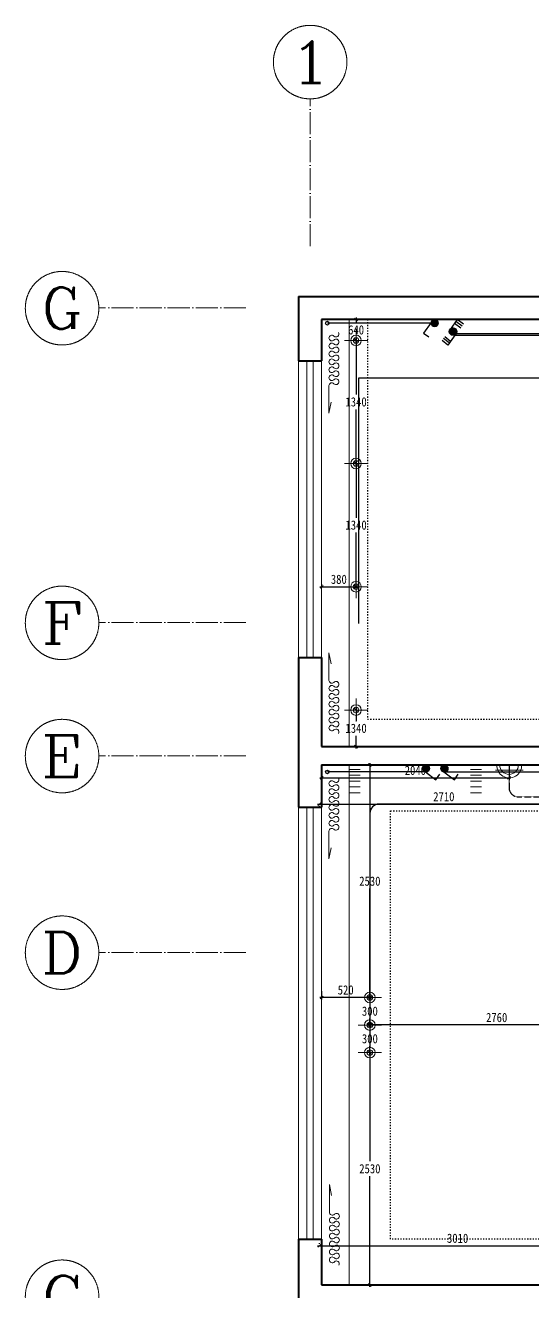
# Model space of a CAD drawing. Header units: millimetres. Extents: x -64529 to 3079702, y -28926 to 77119.
# Drawn here: x -38453 to -32931, y 39994 to 53778 of the extents above; entities that cross this region are included whole.
import ezdxf
from ezdxf.enums import TextEntityAlignment as Align

# ---------------------------------------------------------------- set-up
doc = ezdxf.new("R2010")
doc.units = ezdxf.units.MM
doc.header["$LTSCALE"] = 10
for name, pattern in [('ACAD_ISO03W100', [30, 12, -18]), ('ACAD_ISO04W100', [30.5, 24, -3, 0.5, -3]), ('DASH', [0.35, 0.25, -0.1])]:
    doc.linetypes.add(name, pattern=pattern)
doc.layers.get('0').update_dxf_attribs({"color": 255})
doc.layers.get('Defpoints').update_dxf_attribs({"color": 255})
for name, color, linetype, lineweight in [('1浅浅', 251, 'Continuous', 20), ('1灯位开关布线图', 1, 'Continuous', 30), ('1灯位开关布置图', 5, 'Continuous', 30), ('1灯具', 2, 'Continuous', 30), ('A__轴线', 3, 'ACAD_ISO04W100', 0), ('家具线', 52, 'Continuous', 15), ('灯具', 52, 'Continuous', 0)]:
    doc.layers.add(name, color=color, linetype=linetype, lineweight=lineweight)
for name, color, linetype in [('2323', 4, 'Continuous'), ('LAYER2', 8, 'Continuous'), ('图例及功率参数表', 252, 'Continuous'), ('家具细线', 38, 'Continuous')]:
    doc.layers.add(name, color=color, linetype=linetype)
doc.styles.add('_TCH_AXIS', font='COMPLEX', dxfattribs={"bigfont": 'GBCBIG'})
doc.styles.add('COMPLEX', font='COMPLEX')
doc.styles.add('夏建东', font='', dxfattribs={"width": 0.85})
doc.styles.get('夏建东').set_extended_font_data('SimSun')
doc.dimstyles.new('g', dxfattribs={"dimtxt": 100, "dimasz": 31, "dimexe": 21, "dimexo": 30, "dimgap": 31, "dimtad": 1, "dimtih": 1, "dimtoh": 1, "dimdec": 0, "dimrnd": 10, "dimdsep": 46, "dimtxsty": '夏建东', "dimblk": 'OBLIQUE', "dimcen": 2.5, "dimdle": 21, "dimclrd": 5, "dimclre": 5, "dimclrt": 5, "dimadec": 0, "dimazin": 0, "dimtfac": 1, "dimtdec": 0, "dimtmove": 2, "dimatfit": 3, "dimldrblk": 'DOT', "dimfxl": 300, "dimlwd": -1, "dimlwe": -1, "dimarcsym": 1})
pattern_1 = [(180, (-238583.89, 30755.78), (-1e-14, -63.5), [])]

# ---------------------------------------------------------------- blocks, each defined once
blk = doc.blocks.new('20180504.162427')
h = blk.add_hatch(color=7)
h.dxf.hatch_style = 1
edge = h.paths.add_edge_path()
edge.add_arc((39, 39), 38.5, 0, 360)
at = {"color": 7}
for p, q in [((76, 31), (160, 147)), ((160, 147), (101, 187))]:
    blk.add_line(p, q, dxfattribs=at)
blk.add_circle((39, 39), 38.5, dxfattribs=at)
blk = doc.blocks.new('三联双控')
at = {"layer": '2323', "color": 0}
for p, q in [((88362, 76505), (88446, 76592)), ((88420, 76564), (88464, 76516)), ((88432, 76575), (88477, 76528)), ((88446, 76592), (88491, 76545)), ((88283, 76428), (88332, 76379)), ((88299, 76445), (88348, 76395)), ((88312, 76461), (88361, 76411)), ((88332, 76379), (88408, 76457))]:
    blk.add_line(p, q, dxfattribs=at)
blk.add_circle((88384, 76480), 33.4, dxfattribs=at)
at = {"layer": 'LAYER2', "color": 0, "ltscale": 20}
for p, q in [((88351, 76483), (88381, 76514)), ((88352, 76471), (88393, 76512)), ((88356, 76462), (88402, 76508)), ((88362, 76455), (88409, 76502)), ((88370, 76450), (88414, 76494)), ((88380, 76447), (88417, 76484)), ((88395, 76449), (88416, 76469))]:
    blk.add_line(p, q, dxfattribs=at)
blk = doc.blocks.new('_Oblique')
at = {"color": 0, "linetype": 'ByBlock', "lineweight": -2}
blk.add_line((-0.5, -0.5), (0.5, 0.5), dxfattribs=at)
blk = doc.blocks.new('*D354')
at = {"layer": '1灯位开关布置图', "color": 5}
for p, q in [((-34853, 50598), (-34853, 50544)), ((-34829, 50577), (-34874, 50577)), ((-34883, 50348), (-34874, 50348)), ((-34853, 50327), (-34853, 50382))]:
    blk.add_line(p, q, dxfattribs=at)
at = {"layer": 'Defpoints', "color": 0, "lineweight": 30}
for p in [(-34799, 50577), (-34853, 50348), (-34853, 50348)]:
    blk.add_point(p, dxfattribs=at)
at = {"layer": '1灯位开关布置图', "color": 5, "xscale": 31, "yscale": 31, "zscale": 31}
for p, rotation in [((-34853, 50577), 90), ((-34853, 50348), 270)]:
    blk.add_blockref('_Oblique', p, dxfattribs=dict(at, rotation=rotation))
at = {"layer": '1灯位开关布置图', "color": 5, "insert": (-34853, 50463), "char_height": 100, "attachment_point": 5, "style": '夏建东'}
blk.add_mtext('640', dxfattribs=at)
blk = doc.blocks.new('_Dot')
at = {"color": 0, "linetype": 'ByBlock', "lineweight": -2}
blk.add_line((-0.5, 0), (-1, 0), dxfattribs=at)
at = {"color": 0, "linetype": 'ByBlock', "const_width": 0.5}
blk.add_lwpolyline([(-0.25, 0, 1), (0.25, 0, 1)], format="xyb", close=True, dxfattribs=at)
blk = doc.blocks.new('*D355')
at = {"layer": '1灯位开关布置图', "color": 5}
for p, q in [((-34853, 50369), (-34853, 49760)), ((-34823, 50348), (-34832, 50348)), ((-34853, 48988), (-34853, 49598)), ((-34883, 49009), (-34874, 49009))]:
    blk.add_line(p, q, dxfattribs=at)
at = {"layer": 'Defpoints', "color": 0, "lineweight": 30}
for p in [(-34853, 50348), (-34853, 49009), (-34853, 49009)]:
    blk.add_point(p, dxfattribs=at)
at = {"layer": '1灯位开关布置图', "color": 5, "xscale": 31, "yscale": 31, "zscale": 31}
for p, rotation in [((-34853, 50348), 90), ((-34853, 49009), 270)]:
    blk.add_blockref('_Oblique', p, dxfattribs=dict(at, rotation=rotation))
at = {"layer": '1灯位开关布置图', "color": 5, "insert": (-34853, 49679), "char_height": 100, "attachment_point": 5, "style": '夏建东'}
blk.add_mtext('1340', dxfattribs=at)
blk = doc.blocks.new('*D356')
at = {"layer": '1灯位开关布置图', "color": 5, "ltscale": 0.1}
for p, q in [((-34883, 49009), (-34874, 49009)), ((-34853, 49030), (-34853, 48419)), ((-34853, 47646), (-34853, 48257)), ((-34883, 47667), (-34874, 47667))]:
    blk.add_line(p, q, dxfattribs=at)
at = {"layer": 'Defpoints', "color": 0, "lineweight": 30, "ltscale": 0.1}
for p in [(-34853, 49009), (-34853, 47667), (-34853, 47667)]:
    blk.add_point(p, dxfattribs=at)
at = {"layer": '1灯位开关布置图', "color": 5, "ltscale": 0.1, "xscale": 31, "yscale": 31, "zscale": 31}
for p, rotation in [((-34853, 49009), 90), ((-34853, 47667), 270)]:
    blk.add_blockref('_Oblique', p, dxfattribs=dict(at, rotation=rotation))
at = {"layer": '1灯位开关布置图', "color": 5, "ltscale": 0.1, "insert": (-34853, 48338), "char_height": 100, "attachment_point": 5, "style": '夏建东'}
blk.add_mtext('1340', dxfattribs=at)
blk = doc.blocks.new('*D357')
at = {"layer": '1灯位开关布置图', "color": 5}
for p, q in [((-34883, 46326), (-34874, 46326)), ((-34853, 46347), (-34853, 46207)), ((-34853, 45906), (-34853, 46045)), ((-34708, 45927), (-34874, 45927))]:
    blk.add_line(p, q, dxfattribs=at)
at = {"layer": 'Defpoints', "color": 0, "lineweight": 30}
for p in [(-34853, 46326), (-34853, 45927), (-34678, 45927)]:
    blk.add_point(p, dxfattribs=at)
at = {"layer": '1灯位开关布置图', "color": 5, "xscale": 31, "yscale": 31, "zscale": 31}
for p, rotation in [((-34853, 46326), 90), ((-34853, 45927), 270)]:
    blk.add_blockref('_Oblique', p, dxfattribs=dict(at, rotation=rotation))
at = {"layer": '1灯位开关布置图', "color": 5, "insert": (-34853, 46126), "char_height": 100, "attachment_point": 5, "style": '夏建东'}
blk.add_mtext('1340', dxfattribs=at)
blk = doc.blocks.new('*D358')
at = {"layer": '1灯位开关布置图', "color": 5}
for p, q in [((-35228, 47697), (-35228, 47688)), ((-35249, 47667), (-34832, 47667)), ((-34853, 47637), (-34853, 47646))]:
    blk.add_line(p, q, dxfattribs=at)
at = {"layer": 'Defpoints', "color": 0, "lineweight": 30}
for p in [(-35228, 47667), (-34853, 47667), (-34853, 47667)]:
    blk.add_point(p, dxfattribs=at)
at = {"layer": '1灯位开关布置图', "color": 5, "xscale": 31, "yscale": 31, "zscale": 31, "rotation": 180}
blk.add_blockref('_Oblique', (-35228, 47667), dxfattribs=at)
at = {"layer": '1灯位开关布置图', "color": 5, "xscale": 31, "yscale": 31, "zscale": 31}
blk.add_blockref('_Oblique', (-34853, 47667), dxfattribs=at)
at = {"layer": '1灯位开关布置图', "color": 5, "insert": (-35041, 47748), "char_height": 100, "attachment_point": 5, "style": '夏建东'}
blk.add_mtext('380', dxfattribs=at)
blk = doc.blocks.new('*D407')
at = {"layer": '1灯位开关布置图', "color": 5}
for p, q in [((-35228, 45697), (-35228, 45566)), ((-33188, 45697), (-33188, 45566)), ((-35249, 45587), (-33167, 45587))]:
    blk.add_line(p, q, dxfattribs=at)
at = {"layer": 'Defpoints', "color": 0, "lineweight": 30}
for p in [(-35228, 45727), (-33188, 45727), (-33188, 45587)]:
    blk.add_point(p, dxfattribs=at)
at = {"layer": '1灯位开关布置图', "color": 5, "xscale": 31, "yscale": 31, "zscale": 31, "rotation": 180}
blk.add_blockref('_Oblique', (-35228, 45587), dxfattribs=at)
at = {"layer": '1灯位开关布置图', "color": 5, "xscale": 31, "yscale": 31, "zscale": 31}
blk.add_blockref('_Oblique', (-33188, 45587), dxfattribs=at)
at = {"layer": '1灯位开关布置图', "color": 5, "insert": (-34208, 45668), "char_height": 100, "attachment_point": 5, "style": '夏建东'}
blk.add_mtext('2040', dxfattribs=at)
blk = doc.blocks.new('*D409')
at = {"layer": '1灯位开关布置图', "color": 5}
for p, q in [((-34618, 45727), (-34724, 45727)), ((-34703, 45748), (-34703, 44543)), ((-34703, 43176), (-34703, 44381)), ((-34673, 43197), (-34682, 43197))]:
    blk.add_line(p, q, dxfattribs=at)
at = {"layer": 'Defpoints', "color": 0, "lineweight": 30}
for p in [(-34588, 45727), (-34703, 43197), (-34703, 43197)]:
    blk.add_point(p, dxfattribs=at)
at = {"layer": '1灯位开关布置图', "color": 5, "xscale": 31, "yscale": 31, "zscale": 31}
for p, rotation in [((-34703, 45727), 90), ((-34703, 43197), 270)]:
    blk.add_blockref('_Oblique', p, dxfattribs=dict(at, rotation=rotation))
at = {"layer": '1灯位开关布置图', "color": 5, "insert": (-34703, 44462), "char_height": 100, "attachment_point": 5, "style": '夏建东'}
blk.add_mtext('2530', dxfattribs=at)
blk = doc.blocks.new('*D410')
at = {"layer": '1灯位开关布置图', "color": 5}
for p, q in [((-34703, 43218), (-34703, 43128)), ((-34673, 43197), (-34682, 43197)), ((-34703, 42876), (-34703, 42966)), ((-34673, 42897), (-34682, 42897))]:
    blk.add_line(p, q, dxfattribs=at)
at = {"layer": 'Defpoints', "color": 0, "lineweight": 30}
for p in [(-34703, 43197), (-34703, 42897), (-34703, 42897)]:
    blk.add_point(p, dxfattribs=at)
at = {"layer": '1灯位开关布置图', "color": 5, "xscale": 31, "yscale": 31, "zscale": 31}
for p, rotation in [((-34703, 43197), 90), ((-34703, 42897), 270)]:
    blk.add_blockref('_Oblique', p, dxfattribs=dict(at, rotation=rotation))
at = {"layer": '1灯位开关布置图', "color": 5, "insert": (-34703, 43047), "char_height": 100, "attachment_point": 5, "style": '夏建东'}
blk.add_mtext('300', dxfattribs=at)
blk = doc.blocks.new('*D411')
at = {"layer": '1灯位开关布置图', "color": 5}
for p, q in [((-34703, 42918), (-34703, 42828)), ((-34673, 42897), (-34682, 42897)), ((-34703, 42576), (-34703, 42666)), ((-34673, 42597), (-34682, 42597))]:
    blk.add_line(p, q, dxfattribs=at)
at = {"layer": 'Defpoints', "color": 0, "lineweight": 30}
for p in [(-34703, 42897), (-34703, 42597), (-34703, 42597)]:
    blk.add_point(p, dxfattribs=at)
at = {"layer": '1灯位开关布置图', "color": 5, "xscale": 31, "yscale": 31, "zscale": 31}
for p, rotation in [((-34703, 42897), 90), ((-34703, 42597), 270)]:
    blk.add_blockref('_Oblique', p, dxfattribs=dict(at, rotation=rotation))
at = {"layer": '1灯位开关布置图', "color": 5, "insert": (-34703, 42747), "char_height": 100, "attachment_point": 5, "style": '夏建东'}
blk.add_mtext('300', dxfattribs=at)
blk = doc.blocks.new('*D412')
at = {"layer": '1灯位开关布置图', "color": 5}
for p, q in [((-34733, 42597), (-34724, 42597)), ((-34703, 42618), (-34703, 41413)), ((-34703, 40046), (-34703, 41251)), ((-34567, 40067), (-34724, 40067))]:
    blk.add_line(p, q, dxfattribs=at)
at = {"layer": 'Defpoints', "color": 0, "lineweight": 30}
for p in [(-34703, 42597), (-34703, 40067), (-34537, 40067)]:
    blk.add_point(p, dxfattribs=at)
at = {"layer": '1灯位开关布置图', "color": 5, "xscale": 31, "yscale": 31, "zscale": 31}
for p, rotation in [((-34703, 42597), 90), ((-34703, 40067), 270)]:
    blk.add_blockref('_Oblique', p, dxfattribs=dict(at, rotation=rotation))
at = {"layer": '1灯位开关布置图', "color": 5, "insert": (-34703, 41332), "char_height": 100, "attachment_point": 5, "style": '夏建东'}
blk.add_mtext('2530', dxfattribs=at)
blk = doc.blocks.new('*D413')
at = {"layer": '1灯位开关布置图', "color": 5}
for p, q in [((-34682, 43197), (-35249, 43197)), ((-35228, 43267), (-35228, 43176)), ((-34703, 43227), (-34703, 43218))]:
    blk.add_line(p, q, dxfattribs=at)
at = {"layer": 'Defpoints', "color": 0, "lineweight": 30}
for p in [(-35228, 43297), (-35228, 43197), (-34703, 43197)]:
    blk.add_point(p, dxfattribs=at)
at = {"layer": '1灯位开关布置图', "color": 5, "xscale": 31, "yscale": 31, "zscale": 31, "rotation": 180}
blk.add_blockref('_Oblique', (-35228, 43197), dxfattribs=at)
at = {"layer": '1灯位开关布置图', "color": 5, "xscale": 31, "yscale": 31, "zscale": 31}
blk.add_blockref('_Oblique', (-34703, 43197), dxfattribs=at)
at = {"layer": '1灯位开关布置图', "color": 5, "insert": (-34966, 43278), "char_height": 100, "attachment_point": 5, "style": '夏建东'}
blk.add_mtext('520', dxfattribs=at)
blk = doc.blocks.new('*D417')
at = {"layer": '1灯位开关布置图', "color": 5}
for p, q in [((-35274, 45301), (-32522, 45301)), ((-35253, 45283), (-35253, 45280)), ((-32543, 45331), (-32543, 45322))]:
    blk.add_line(p, q, dxfattribs=at)
at = {"layer": 'Defpoints', "color": 0, "lineweight": 30}
for p in [(-35253, 45313), (-32543, 45301), (-32543, 45301)]:
    blk.add_point(p, dxfattribs=at)
at = {"layer": '1灯位开关布置图', "color": 5, "xscale": 31, "yscale": 31, "zscale": 31, "rotation": 180}
blk.add_blockref('_Oblique', (-35253, 45301), dxfattribs=at)
at = {"layer": '1灯位开关布置图', "color": 5, "xscale": 31, "yscale": 31, "zscale": 31}
blk.add_blockref('_Oblique', (-32543, 45301), dxfattribs=at)
at = {"layer": '1灯位开关布置图', "color": 5, "insert": (-33898, 45382), "char_height": 100, "attachment_point": 5, "style": '夏建东'}
blk.add_mtext('2710', dxfattribs=at)
blk = doc.blocks.new('*D429')
at = {"layer": '1灯位开关布置图', "color": 5}
for p, q in [((-35274, 40494), (-32222, 40494)), ((-35253, 40523), (-35253, 40515)), ((-32243, 40512), (-32243, 40473))]:
    blk.add_line(p, q, dxfattribs=at)
at = {"layer": 'Defpoints', "color": 0, "lineweight": 30}
for p in [(-32243, 40542), (-35253, 40493), (-32243, 40494)]:
    blk.add_point(p, dxfattribs=at)
at = {"layer": '1灯位开关布置图', "color": 5, "xscale": 31, "yscale": 31, "zscale": 31, "rotation": 180}
blk.add_blockref('_Oblique', (-35253, 40494), dxfattribs=at)
at = {"layer": '1灯位开关布置图', "color": 5, "xscale": 31, "yscale": 31, "zscale": 31}
blk.add_blockref('_Oblique', (-32243, 40494), dxfattribs=at)
at = {"layer": '1灯位开关布置图', "color": 5, "insert": (-33748, 40575), "char_height": 100, "attachment_point": 5, "style": '夏建东'}
blk.add_mtext('3010', dxfattribs=at)
blk = doc.blocks.new('*D481')
at = {"layer": '1灯位开关布置图', "color": 5, "transparency": 16777216}
for p, q in [((-31922, 42897), (-34724, 42897)), ((-34703, 42967), (-34703, 42876)), ((-31943, 42897), (-31943, 42918))]:
    blk.add_line(p, q, dxfattribs=at)
at = {"layer": 'Defpoints', "color": 0, "linetype": 'Continuous', "lineweight": 30, "transparency": 16777216}
for p in [(-34703, 42997), (-34703, 42897), (-31943, 42897)]:
    blk.add_point(p, dxfattribs=at)
at = {"layer": '1灯位开关布置图', "color": 5, "linetype": 'Continuous', "transparency": 16777216, "xscale": 31, "yscale": 31, "zscale": 31, "rotation": 180}
blk.add_blockref('_Oblique', (-34703, 42897), dxfattribs=at)
at = {"layer": '1灯位开关布置图', "color": 5, "linetype": 'Continuous', "transparency": 16777216, "xscale": 31, "yscale": 31, "zscale": 31}
blk.add_blockref('_Oblique', (-31943, 42897), dxfattribs=at)
at = {"layer": '1灯位开关布置图', "color": 5, "linetype": 'Continuous', "lineweight": 30, "transparency": 16777216, "insert": (-33323, 42978), "char_height": 100, "attachment_point": 5, "style": '夏建东'}
blk.add_mtext('2760', dxfattribs=at)
blk = doc.blocks.new('_AXISO')
blk.add_circle((0, 0), 0.5)
at = {"style": 'COMPLEX', "width": 1.041667}
blk.add_attdef('A', text='', height=0.56, rotation=360, dxfattribs=at).set_placement((0.74875, -0.28), (1.24875, -0.28), align=Align.FIT)
blk = doc.blocks.new('20180421.144813')
at = {"layer": 'A__轴线'}
for p, q in [((3100, 18863), (3100, 20468)), ((2399, 18192), (800, 18192)), ((2399, 14767), (800, 14767)), ((2399, 13317), (800, 13317)), ((2399, 11177), (800, 11177))]:
    blk.add_line(p, q, dxfattribs=at)
ref = blk.add_blockref('_AXISO', (3100, 20868), dxfattribs=dict(at, xscale=800, yscale=800, zscale=800, rotation=179.9999965934954))
ref.add_attrib('A', '1', dxfattribs={"color": 7, "height": 453, "rotation": 360, "style": '_TCH_AXIS', "width": 2.333333}).set_placement((2873, 20642), (3326, 20642), align=Align.FIT)
ref = blk.add_blockref('_AXISO', (400, 18189), dxfattribs=dict(at, xscale=-800, yscale=800, zscale=800))
ref.add_attrib('A', 'G', dxfattribs={"color": 7, "height": 453, "style": '_TCH_AXIS', "width": 1.166667}).set_placement((174, 17963), (626, 17963), align=Align.FIT)
ref = blk.add_blockref('_AXISO', (400, 14764), dxfattribs=dict(at, xscale=-800, yscale=800, zscale=800))
ref.add_attrib('A', 'F', dxfattribs={"color": 7, "height": 453, "style": '_TCH_AXIS', "width": 1.3125}).set_placement((174, 14538), (626, 14538), align=Align.FIT)
ref = blk.add_blockref('_AXISO', (400, 13314), dxfattribs=dict(at, xscale=-800, yscale=800, zscale=800))
ref.add_attrib('A', 'E', dxfattribs={"color": 7, "height": 453, "style": '_TCH_AXIS', "width": 1.3125}).set_placement((174, 13088), (626, 13088), align=Align.FIT)
ref = blk.add_blockref('_AXISO', (400, 11174), dxfattribs=dict(at, xscale=-800, yscale=800, zscale=800))
ref.add_attrib('A', 'D', dxfattribs={"color": 7, "height": 453, "style": '_TCH_AXIS', "width": 1.235294}).set_placement((174, 10948), (626, 10948), align=Align.FIT)
ref = blk.add_blockref('_AXISO', (400, 7429), dxfattribs=dict(at, xscale=-800, yscale=800, zscale=800))
ref.add_attrib('A', 'C', dxfattribs={"color": 7, "height": 453, "style": '_TCH_AXIS', "width": 1.4}).set_placement((174, 7203), (626, 7203), align=Align.FIT)
blk = doc.blocks.new('3e344fc')
at = {"layer": '图例及功率参数表', "color": 2, "lineweight": 0}
for p, q in [((789284, 16828), (789284, 16576)), ((789157, 16702), (789410, 16702))]:
    blk.add_line(p, q, dxfattribs=at)
blk.add_circle((789284, 16702), 30.4, dxfattribs=at)
at = {"layer": '灯具', "color": 2, "lineweight": 0}
blk.add_circle((789284, 16702), 57.7, dxfattribs=at)
blk = doc.blocks.new('20170331.15573347')
at = {"layer": '家具线', "color": 2, "lineweight": 15}
blk.add_arc((151, 237), 135, 177.57, 2.43, dxfattribs=at)
at = {"layer": '家具细线', "color": 2, "lineweight": 5}
for p, q in [((300, 242), (-3, 242)), ((303, 185, 5187), (0, 185, 5187)), ((149, 242), (149, 0))]:
    blk.add_line(p, q, dxfattribs=at)
blk.add_arc((149, 242), 102, 180, 0, dxfattribs=at)

msp = doc.modelspace()

# ---------------------------------------------------------------- hatches: boundary and pattern name
at = {"layer": '1浅浅', "lineweight": 0}
h = msp.add_hatch(dxfattribs=at)
h.set_pattern_fill('ANSI31', color=256, scale=20, angle=135, style=0)
h.set_pattern_definition(pattern_1)
h.paths.add_polyline_path([(-34808.3, 45727.2), (-34928.3, 45727.2), (-34928.3, 45377.2), (-34808.3, 45377.2)])
h = msp.add_hatch(dxfattribs=at)
h.set_pattern_fill('ANSI31', color=256, scale=20, angle=135, style=0)
h.set_pattern_definition(pattern_1)
h.paths.add_polyline_path([(-33608.3, 45727.2), (-33488.3, 45727.2), (-33488.3, 45377.2), (-33608.3, 45377.2)])

# ---------------------------------------------------------------- linework, layer by layer
at = {"layer": '1浅浅', "lineweight": 40}
for p, q in [((-35478.3, 50827.2), (-17498.3, 50827.2)), ((-35478.3, 50827.2), (-35478.3, 50127.2)), ((-35228.3, 50577.2), (-35228.3, 50127.2)), ((-26628.3, 50577.2), (-35228.3, 50577.2)), ((-35478.3, 50127.2), (-35228.3, 50127.2)), ((-35478.3, 46897.2), (-35228.3, 46897.2)), ((-35478.3, 46897.2), (-35478.3, 45267.2)), ((-35228.3, 46897.2), (-35228.3, 45927.2)), ((-35228.3, 45927.2), (-29458.3, 45927.2)), ((-35228.3, 45727.2), (-29458.3, 45727.2)), ((-35228.3, 45727.2), (-35228.3, 45267.2)), ((-35478.3, 45267.2), (-35228.3, 45267.2)), ((-35478.3, 40567.2), (-35228.3, 40567.2)), ((-35478.3, 40567.2), (-35478.3, 39387.2)), ((-35228.3, 40567.2), (-35228.3, 40067.2)), ((-35228.3, 40067.2), (-29458.3, 40067.2))]:
    msp.add_line(p, q, dxfattribs=at)
at = {"layer": '1浅浅', "ltscale": 0.5}
for p, q in [((-34928.3, 45927.2), (-34928.3, 50577.2)), ((-34928.3, 40067.2), (-34928.3, 45727.2))]:
    msp.add_line(p, q, dxfattribs=at)
at = {"layer": '1浅浅', "lineweight": 15}
for p, q in [((-35478.3, 46897.2), (-35478.3, 50127.2)), ((-35388.3, 46897.2), (-35388.3, 50127.2)), ((-35318.3, 46897.2), (-35318.3, 50127.2)), ((-35228.3, 46897.2), (-35228.3, 50127.2)), ((-35478.3, 40567.2), (-35478.3, 45267.2)), ((-35388.3, 40567.2), (-35388.3, 45267.2)), ((-35318.3, 40567.2), (-35318.3, 45267.2)), ((-35228.3, 40567.2), (-35228.3, 45267.2))]:
    msp.add_line(p, q, dxfattribs=at)
at = {"layer": '1浅浅', "ltscale": 0.5}
for points in [[(-35044.1, 50433.7, -0.8923786), (-35093.8, 50396.2, 2.5), (-35093.8, 50353, -2.5), (-35093.8, 50309.8, 0.677033), (-35147.8, 50288.2, 0.677033), (-35093.8, 50266.6, -2.5), (-35093.8, 50223.4, 2.5), (-35093.8, 50180.2, -2.5), (-35093.8, 50137, 2.5), (-35093.8, 50093.8, -2.5), (-35093.8, 50050.6, 2.5), (-35093.8, 50007.4, -2.5), (-35093.8, 49964.2, 2.5), (-35093.8, 49921, -2.5), (-35093.8, 49877.8, 0.677033), (-35147.8, 49856.2), (-35147.8, 49555.9), (-35125.9, 49675.6)], [(-35044.1, 46070.8, 0.8923786), (-35093.8, 46108.3, -2.5), (-35093.8, 46151.5, 2.5), (-35093.8, 46194.7, -0.677033), (-35147.8, 46216.3, -0.677033), (-35093.8, 46237.9, 2.5), (-35093.8, 46281.1, -2.5), (-35093.8, 46324.3, 2.5), (-35093.8, 46367.5, -2.5), (-35093.8, 46410.7, 2.5), (-35093.8, 46453.9, -2.5), (-35093.8, 46497.1, 2.5), (-35093.8, 46540.3, -2.5), (-35093.8, 46583.5, 2.5), (-35093.8, 46626.7, -0.677033), (-35147.8, 46648.3), (-35147.8, 46948.6), (-35125.9, 46828.9)], [(-35044.1, 45583.7, -0.8923786), (-35093.8, 45546.2, 2.5), (-35093.8, 45503, -2.5), (-35093.8, 45459.8, 0.677033), (-35147.8, 45438.2, 0.677033), (-35093.8, 45416.6, -2.5), (-35093.8, 45373.4, 2.5), (-35093.8, 45330.2, -2.5), (-35093.8, 45287, 2.5), (-35093.8, 45243.8, -2.5), (-35093.8, 45200.6, 2.5), (-35093.8, 45157.4, -2.5), (-35093.8, 45114.2, 2.5), (-35093.8, 45071, -2.5), (-35093.8, 45027.8, 0.677033), (-35147.8, 45006.2), (-35147.8, 44705.9), (-35125.9, 44825.6)], [(-35039.3, 40281.3, 0.8923786), (-35088.9, 40318.9, -2.5), (-35088.9, 40362.1, 2.5), (-35088.9, 40405.3, -0.677033), (-35142.9, 40426.9, -0.677033), (-35088.9, 40448.5, 2.5), (-35088.9, 40491.7, -2.5), (-35088.9, 40534.9, 2.5), (-35088.9, 40578.1, -2.5), (-35088.9, 40621.3, 2.5), (-35088.9, 40664.5, -2.5), (-35088.9, 40707.7, 2.5), (-35088.9, 40750.9, -2.5), (-35088.9, 40794.1, 2.5), (-35088.9, 40837.3, -0.677033), (-35142.9, 40858.9), (-35142.9, 41159.2), (-35121.1, 41039.5)]]:
    msp.add_lwpolyline(points, format="xyb", dxfattribs=at)
at = {"layer": '1灯位开关布线图', "linetype": 'Continuous', "lineweight": 30}
for points in [[(-33997.4, 50536.4), (-35165.9, 50536.4)], [(-30262.6, 49936.6), (-34828.2, 49936.6)], [(-34828.2, 49936.6), (-34828.2, 47265.6)], [(-34098.9, 45650.9), (-35165.9, 45650.9)], [(-33898.9, 45650.9), (-31298.3, 45650.9)]]:
    msp.add_lwpolyline(points, dxfattribs=at)
for points in [[(-33788.2, 50424.8), (-29879.4, 50424.8, -0.4142136), (-29759.4, 50304.8), (-29759.4, 46212.9, 0.4142136), (-29659.4, 46112.9), (-29593.1, 46112.9)], [(-33788.2, 50404.8), (-29879.4, 50404.8, -0.4142136), (-29779.4, 50304.8), (-29779.4, 46192.9, 0.4142136), (-29679.4, 46092.9), (-29593.1, 46092.9)], [(-32242.9, 40493.9), (-25953.3, 40493.9, 0.4142136), (-25853.3, 40593.9), (-25853.3, 45200.9, 0.4142136), (-25953.3, 45300.9), (-34603.3, 45300.9, 0.4142136), (-34703.3, 45200.9), (-34703.3, 42647.5)]]:
    msp.add_lwpolyline(points, format="xyb", dxfattribs=at)
at = {"layer": '1灯位开关布线图', "color": 6, "linetype": 'DASH', "lineweight": 30}
msp.add_lwpolyline([(-33188.3, 45727.2), (-33188.3, 45481, 0.4142136), (-33088.3, 45381), (-32242.9, 45381)], format="xyb", dxfattribs=at)
at = {"layer": '1灯位开关布线图', "linetype": 'Continuous', "lineweight": 30}
for centre in [(-35165.9, 50536.4), (-35165.9, 45650.9)]:
    msp.add_circle(centre, 20, dxfattribs=at)
at = {"layer": '1灯具', "color": 2, "linetype": 'ACAD_ISO03W100', "ltscale": 0.1, "true_color": 0xf1eb1f}
for p, q in [((-34728.2, 50577.2), (-34728.2, 46227.2)), ((-34728.2, 46227.2), (-30228.3, 46227.2))]:
    msp.add_line(p, q, dxfattribs=at)
at = {"layer": '1灯具', "linetype": 'ACAD_ISO03W100', "ltscale": 0.1}
msp.add_lwpolyline([(-34478.2, 45227.4), (-29408.2, 45227.4), (-29408.2, 40567.4), (-34478.2, 40567.4)], close=True, dxfattribs=at)

# ---------------------------------------------------------------- block references
at = {"layer": '1浅浅'}
msp.add_blockref('20180421.144813', (-38452.8, 32510.2), dxfattribs=at)
at = {"layer": '1灯位开关布线图', "linetype": 'Continuous', "lineweight": 30}
for p, rotation in [((-33958.9, 50574.9), 180), ((-34130.3, 45727.2), 270), ((-34130.3, 45727.2), 270), ((-33930.3, 45727.2), 270)]:
    msp.add_blockref('20180504.162427', p, dxfattribs=dict(at, rotation=rotation))
at = {"layer": '1灯位开关布线图', "color": 7, "xscale": 1.228789529092331, "yscale": 1.228789529090136, "zscale": 1.228789529089928, "rotation": 188.0933323997296}
msp.add_blockref('三联双控', (60495.5, 158777.1), dxfattribs=at)
at = {"layer": '1灯位开关布线图', "color": 255, "rotation": 270}
msp.add_blockref('20180504.162427', (-33930.3, 45727.2), dxfattribs=at)
at = {"layer": '1灯具', "color": 2, "lineweight": 0, "xscale": -1}
for p in [(754430.4, 33646.4), (754430.4, 32307), (754430.4, 30965.4)]:
    msp.add_blockref('3e344fc', p, dxfattribs=at)
at = {"layer": '1灯具', "color": 2, "lineweight": 0, "rotation": 180}
msp.add_blockref('3e344fc', (754430.4, 63027.3), dxfattribs=at)
at = {"layer": '1灯具', "color": 251, "lineweight": 0}
msp.add_blockref('20170331.15573347', (-33336.8, 45484.9), dxfattribs=at)
at = {"layer": '1灯具', "lineweight": 0, "xscale": -1, "rotation": 180}
for p in [(-823986.9, 59898.6), (-823986.9, 59598.6), (-823986.9, 59298.6)]:
    msp.add_blockref('3e344fc', p, dxfattribs=at)

# ---------------------------------------------------------------- dimensions: what is measured, and where the dimension line sits
at = {"layer": '1灯位开关布置图'}
for base, p1, p2, text, picture, middle in [((-34853.2, 50348.2), (-34798.6, 50577.2), (-34853.2, 50348.2), '640', '*D354', (-34853.2, 50462.7)), ((-34853.2, 49008.8), (-34853.2, 50348.2), (-34853.2, 49008.8), '1340', '*D355', (-34853.2, 49678.5)), ((-34853.2, 45927.2), (-34853.2, 46325.5), (-34678.2, 45927.2), '1340', '*D357', (-34853.2, 46126.4))]:
    dim = msp.add_linear_dim(base=base, p1=p1, p2=p2, angle=90, text=text, dimstyle='g', dxfattribs=at)
    dim.commit()
    dim.dimension.update_dxf_attribs({"geometry": picture, "text_midpoint": middle})
at = {"layer": '1灯位开关布置图', "color": 251, "ltscale": 0.1}
dim = msp.add_linear_dim(base=(-34853.2, 47667.2), p1=(-34853.2, 49008.8), p2=(-34853.2, 47667.2), angle=90, text='1340', dimstyle='g', dxfattribs=at)
dim.commit()
dim.dimension.update_dxf_attribs({"geometry": '*D356', "text_midpoint": (-34853.2, 48338)})
at = {"layer": '1灯位开关布置图'}
for base, p1, p2, picture, middle in [((-34853.2, 47667.2), (-35228.3, 47667.2), (-34853.2, 47667.2), '*D358', (-35040.7, 47748.2)), ((-33188.3, 45586.8), (-35228.3, 45727.2), (-33188.3, 45727.2), '*D407', (-34208.3, 45667.8)), ((-32543.3, 45300.6), (-35252.9, 45313.5), (-32543.3, 45300.6), '*D417', (-33898.1, 45381.6)), ((-35228.3, 43196.9), (-34703.3, 43196.9), (-35228.3, 43297.2), '*D413', (-34965.8, 43277.9)), ((-32242.9, 40493.9), (-35252.9, 40493), (-32242.9, 40541.9), '*D429', (-33747.9, 40574.9))]:
    dim = msp.add_linear_dim(base=base, p1=p1, p2=p2, dimstyle='g', dxfattribs=at)
    dim.commit()
    dim.dimension.update_dxf_attribs({"geometry": picture, "text_midpoint": middle})
for base, p1, p2, picture, middle in [((-34703.3, 43196.9), (-34587.9, 45727.2), (-34703.3, 43196.9), '*D409', (-34703.3, 44462)), ((-34703.3, 42896.9), (-34703.3, 43196.9), (-34703.3, 42896.9), '*D410', (-34703.3, 43046.9)), ((-34703.3, 42596.9), (-34703.3, 42896.9), (-34703.3, 42596.9), '*D411', (-34703.3, 42746.9)), ((-34703.3, 40067.2), (-34703.3, 42596.9), (-34537.4, 40067.2), '*D412', (-34703.3, 41332))]:
    dim = msp.add_linear_dim(base=base, p1=p1, p2=p2, angle=90, dimstyle='g', dxfattribs=at)
    dim.commit()
    dim.dimension.update_dxf_attribs({"geometry": picture, "text_midpoint": middle})
at = {"layer": '1灯位开关布置图', "linetype": 'Continuous', "lineweight": 30}
dim = msp.add_linear_dim(base=(-34703.3, 42897.4), p1=(-31943.2, 42897.4), p2=(-34703.3, 42997.2), dimstyle='g', override={"dimzin": 0, "dimfxlon": 1}, dxfattribs=at)
dim.commit()
dim.dimension.update_dxf_attribs({"geometry": '*D481', "text_midpoint": (-33323.3, 42978.4)})

doc.saveas('drawing.dxf')
